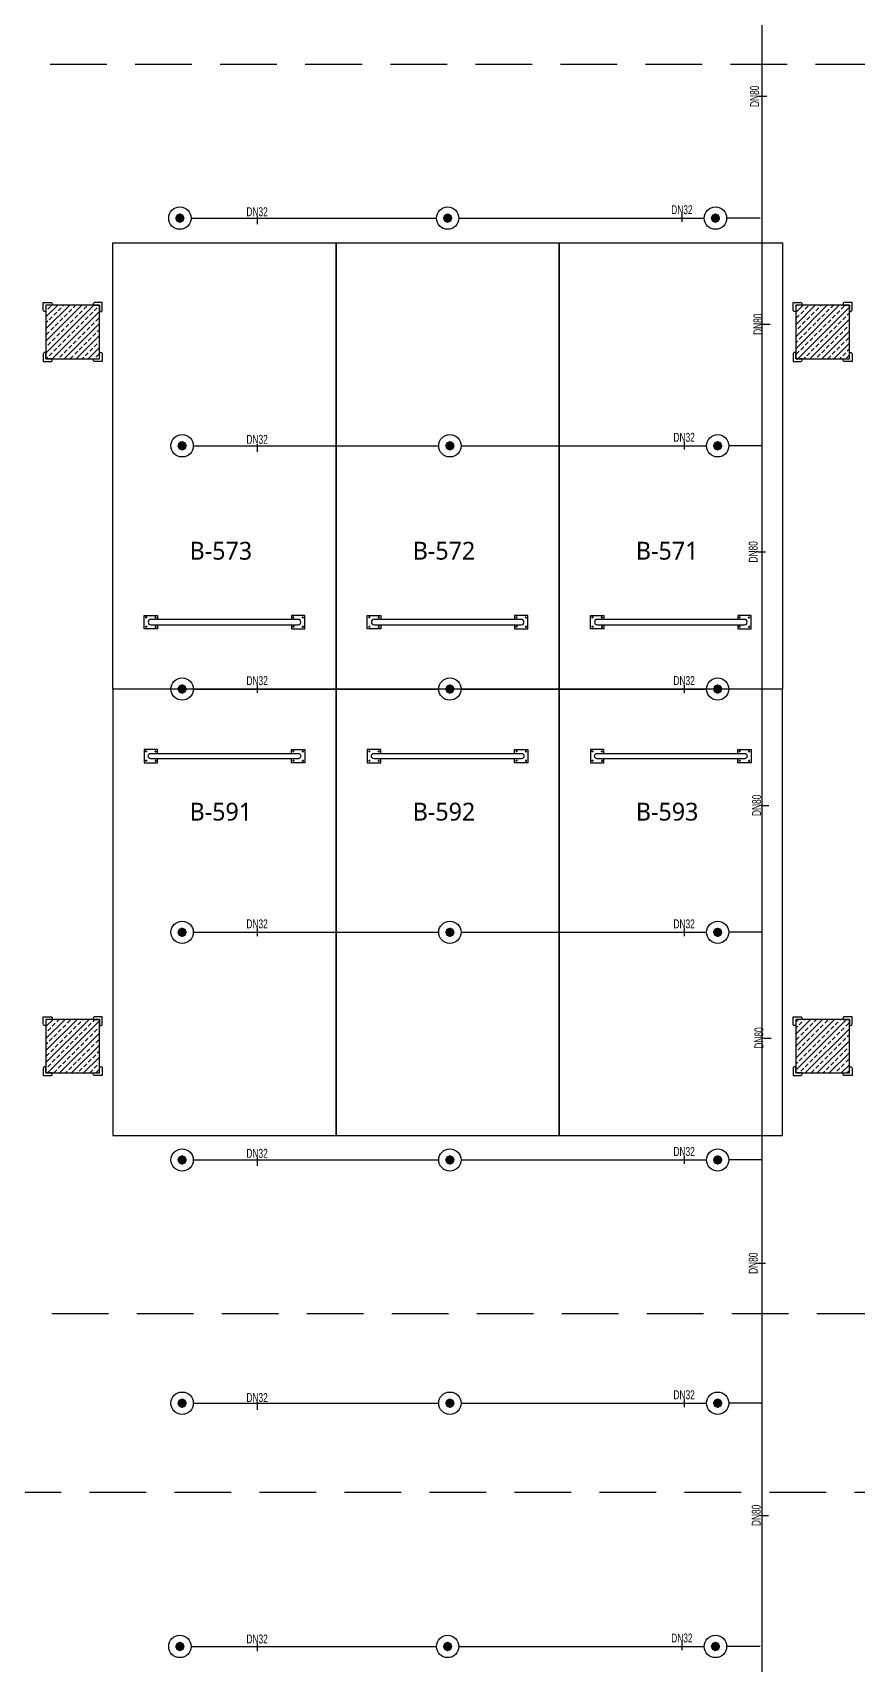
# Model space of a CAD drawing. Header units: millimetres. Extents: x -379292 to 1221486, y 92049 to 447512.
# Drawn here: x 334478 to 343718, y 137894 to 156172 of the extents above; entities that cross this region are included whole.
import ezdxf
from ezdxf.enums import TextEntityAlignment as Align

# ---------------------------------------------------------------- set-up
doc = ezdxf.new("R2010")
doc.units = ezdxf.units.MM
doc.linetypes.add('HIDDEN', pattern=[9.525, 6.35, -3.175])
for name, color, linetype in [('-M-YNGN-BORUID', 7, 'Continuous'), ('-M-YNGN-BORUUZUN', 7, 'Continuous'), ('-M-YNGN-BORUYUK', 7, 'Continuous'), ('-M-YNGN-SPR-YUK', 7, 'Continuous'), ('-M-YNGN-ZON5-CAP-', 7, 'Continuous'), ('-M-YNGN-ZON5-SPR-', 7, 'Continuous'), ('05_HATCH CONCRETE', 141, 'Continuous'), ('05_SYMBOL', 2, 'Continuous'), ('202-A-Y-MahalAd', 141, 'Continuous')]:
    doc.layers.add(name, color=color, linetype=linetype)
doc.layers.add('-M-YNGN-SPR-CAPCIZGI', color=188, linetype='Continuous', plot=False)
doc.layers.add('-M-YNGN-ZON5', color=11, linetype='SP', lineweight=30)
doc.styles.add('CIZGI', font='tahoma.ttf', dxfattribs={"width": 0.8, "oblique": 20})
doc.styles.add('HCAD', font='HCAD.SHX', dxfattribs={"width": 0.8, "height": 0.2})
doc.styles.add('PIPESIZE', font='hcad.shx', dxfattribs={"width": 0.8})
doc.styles.add('SPR-NOT', font='romans.shx')
doc.styles.get("Standard").update_dxf_attribs({"font": 'segoeuil.ttf'})
doc.linetypes.add('SP', pattern='A,2,-0.1,["SP",CIZGI,S=0.14,R=0.2,X=0,Y=-0.07],-0.255', length=2.355)
pattern_1 = [(225, (905000, -3e-07), (67.351921, -67.351921), []), (225, (904932.65, -3e-07), (67.351921, -67.351921), [47.625, -23.8125])]

# ---------------------------------------------------------------- blocks, each defined once
blk = doc.blocks.new('202_Vida')
at = {"color": 0, "linetype": 'ByBlock', "ltscale": 0.2}
for points in [[(1, 0), (-1, 0)], [(0, 1), (0, -1)]]:
    blk.add_lwpolyline(points, dxfattribs=at)
at = {"color": 0, "linetype": 'ByBlock'}
for radius in [0.42, 0.23, 0.155]:
    blk.add_circle((0, 0), radius, dxfattribs=at)
blk = doc.blocks.new('202_Stoper')
at = {"color": 0, "linetype": 'ByBlock'}
for points in [[(-750, -30), (-750, -75), (-900, -75), (-900, 75), (-750, 75), (-750, 30)], [(750, -30), (750, -75), (900, -75), (900, 75), (750, 75), (750, 30)]]:
    blk.add_lwpolyline(points, dxfattribs=at)
blk.add_lwpolyline([(825, -30, 1), (825, 30), (-825, 30, 1), (-825, -30)], format="xyb", close=True, dxfattribs=at)
at = {"color": 0, "linetype": 'ByBlock', "yscale": 10, "zscale": 10, "rotation": 180}
for p, xscale in [((-877, 53), -10), ((-772, 53), 10), ((772, 53), -10), ((877, 53), 10)]:
    blk.add_blockref('202_Vida', p, dxfattribs=dict(at, xscale=xscale))
at = {"color": 0, "linetype": 'ByBlock', "yscale": 10, "zscale": 10}
for p, xscale in [((-877, -52), 10), ((-772, -52), -10), ((772, -52), 10), ((877, -52), -10)]:
    blk.add_blockref('202_Vida', p, dxfattribs=dict(at, xscale=xscale))
blk = doc.blocks.new('202_Mahalblok')
at = {"color": 0, "linetype": 'ByBlock', "flags": 128}
blk.add_lwpolyline([(0, 0), (0, 5000), (2500, 5000), (2500, 0)], close=True, dxfattribs=at)
at = {"color": 252}
blk.add_blockref('202_Stoper', (1250, 750), dxfattribs=at)
at = {"color": 0, "linetype": 'ByBlock', "ltscale": 25}
blk.add_attdef('MAHALNO', text='', height=200, dxfattribs=at).set_placement((1209, 1390), align=Align.BOTTOM_CENTER)
blk = doc.blocks.new('bariyer')
at = {"color": 8, "ltscale": 25}
blk.add_lwpolyline([(0, -70), (15, -70, 0.414214), (30, -55), (30, 30), (-55, 30, 0.414214), (-70, 15), (-70, 0), (0, 0)], format="xyb", close=True, dxfattribs=at)
blk = doc.blocks.new('OtoParkBodrumKatMimari')
at = {"layer": '05_HATCH CONCRETE'}
h = blk.add_hatch(dxfattribs=at)
h.set_pattern_fill('ANSI33', color=8, scale=15, angle=180, style=0)
h.set_pattern_definition(pattern_1)
h.paths.add_polyline_path([(54100, 52300), (53500, 52300), (53500, 51700), (54100, 51700)])
h = blk.add_hatch(dxfattribs=at)
h.set_pattern_fill('ANSI33', color=8, scale=15, angle=180, style=0)
h.set_pattern_definition(pattern_1)
h.paths.add_polyline_path([(62500, 52300), (61900, 52300), (61900, 51700), (62500, 51700)])
h = blk.add_hatch(dxfattribs=at)
h.set_pattern_fill('ANSI33', color=8, scale=15, angle=180, style=0)
h.set_pattern_definition(pattern_1)
h.paths.add_polyline_path([(54100, 44300), (53500, 44300), (53500, 43700), (54100, 43700)])
h = blk.add_hatch(dxfattribs=at)
h.set_pattern_fill('ANSI33', color=8, scale=15, angle=180, style=0)
h.set_pattern_definition(pattern_1)
h.paths.add_polyline_path([(62500, 44300), (61900, 44300), (61900, 43700), (62500, 43700)])
at = {"color": 5}
for points in [[(54100, 52300), (53500, 52300), (53500, 51700), (54100, 51700)], [(62500, 52300), (61900, 52300), (61900, 51700), (62500, 51700)], [(54100, 44300), (53500, 44300), (53500, 43700), (54100, 43700)], [(62500, 44300), (61900, 44300), (61900, 43700), (62500, 43700)]]:
    blk.add_lwpolyline(points, close=True, dxfattribs=at)
at = {"layer": '05_SYMBOL', "color": 252, "linetype": 'HIDDEN', "ltscale": 100}
blk.add_lwpolyline([(118969, 41000), (30876, 41000, -0.179563), (29572, 41484), (17953, 51484, -0.695543), (19258, 55000), (127791, 55000, -0.645796), (129290, 51677), (120469, 41677, -0.215217)], format="xyb", close=True, dxfattribs=at)
blk.add_lwpolyline([(48161, 25484, 0.179563), (49466, 25000), (104855, 25000, 0.215217), (106355, 25677), (115176, 35677, 0.645796), (113676, 39000), (37847, 39000, 0.695543), (36543, 35484), (48161, 25484)], format="xyb", dxfattribs=at)
at = {"layer": '05_SYMBOL', "color": 8, "xscale": -1}
for p in [(53500, 52300), (61900, 52300), (53500, 44300), (61900, 44300)]:
    blk.add_blockref('bariyer', p, dxfattribs=at)
at = {"layer": '05_SYMBOL', "color": 8}
for p in [(54100, 52300), (62500, 52300), (54100, 44300), (62500, 44300)]:
    blk.add_blockref('bariyer', p, dxfattribs=at)
at = {"layer": '05_SYMBOL', "color": 8, "rotation": 180}
for p in [(53500, 51700), (61900, 51700), (53500, 43700), (61900, 43700)]:
    blk.add_blockref('bariyer', p, dxfattribs=at)
at = {"layer": '05_SYMBOL', "color": 8, "xscale": -1, "rotation": 180}
for p in [(54100, 51700), (62500, 51700), (54100, 43700), (62500, 43700)]:
    blk.add_blockref('bariyer', p, dxfattribs=at)
at = {"layer": '202-A-Y-MahalAd', "color": 8, "ltscale": 25}
for p, values in [((54250, 48000), {'MAHALNO': 'B-573'}), ((56750, 48000), {'MAHALNO': 'B-572'}), ((59250, 48000), {'MAHALNO': 'B-571'})]:
    blk.add_blockref('202_Mahalblok', p, dxfattribs=at).add_auto_attribs(values)
ref = blk.add_blockref('202_Mahalblok', (54250, 48000), dxfattribs=dict(at, xscale=-1, rotation=180))
ref.add_attrib('MAHALNO', 'B-591', dxfattribs={"layer": '0', "color": 0, "linetype": 'ByBlock', "ltscale": 25, "height": 200}).set_placement((55459, 46467), align=Align.BOTTOM_CENTER)
ref = blk.add_blockref('202_Mahalblok', (56750, 48000), dxfattribs=dict(at, xscale=-1, rotation=180))
ref.add_attrib('MAHALNO', 'B-592', dxfattribs={"layer": '0', "color": 0, "linetype": 'ByBlock', "ltscale": 25, "height": 200}).set_placement((57959, 46467), align=Align.BOTTOM_CENTER)
ref = blk.add_blockref('202_Mahalblok', (59250, 48000), dxfattribs=dict(at, xscale=-1, rotation=180))
ref.add_attrib('MAHALNO', 'B-593', dxfattribs={"layer": '0', "color": 0, "linetype": 'ByBlock', "ltscale": 25, "height": 200}).set_placement((60459, 46467), align=Align.BOTTOM_CENTER)
blk = doc.blocks.new('SPRKL100')
at = {"layer": '-M-YNGN-SPR-CAPCIZGI'}
blk.add_line((0, 0.43), (0, -0.43), dxfattribs=at)
at = {"layer": '-M-YNGN-BORUID', "color": 0, "style": 'HCAD', "width": 0.8, "flags": 1}
blk.add_attdef('DIC', text='', height=0.4, dxfattribs=at).set_placement((0, -1.69), align=Align.CENTER)
at = {"layer": '-M-YNGN-BORUUZUN', "color": 0, "style": 'HCAD', "width": 0.7}
blk.add_attdef('BOY', text='', height=0.8, dxfattribs=at).set_placement((0, -1.08), align=Align.CENTER)
at = {"layer": '-M-YNGN-BORUYUK', "color": 6, "style": 'PIPESIZE', "width": 0.8}
blk.add_attdef('YUK', text='', height=0.5, dxfattribs=at).set_placement((0, 1.87), align=Align.CENTER)
at = {"color": 0, "style": 'PIPESIZE', "width": 0.7}
blk.add_attdef('CAP', text='', height=1, dxfattribs=at).set_placement((0, 0.45), align=Align.CENTER)
blk = doc.blocks.new('SP-C-UP-12')
at = {"ltscale": 10}
blk.add_line((0, 0), (0, 0), dxfattribs=at)
at = {"color": 1, "linetype": 'Continuous'}
blk.add_circle((0, 0), 12.5, dxfattribs=at)
at = {"ltscale": 10}
for points in [[(-5.4, 0), (-3.8, 3.8), (-3.8, -3.8), (0, 5.4)], [(-3.8, -3.8), (0, 5.4), (0, -5.4), (3.8, 3.8)], [(0, -5.4), (3.8, 3.8), (3.8, -3.8), (5.4, 0)]]:
    blk.add_solid(points, dxfattribs=at)
at = {"layer": '-M-YNGN-SPR-YUK', "style": 'SPR-NOT', "width": 0.5, "flags": 9}
for tag, p in [('YUK', (0, 17.8)), ('CAP', (0, 14.4)), ('TIP', (0.2, 10.8))]:
    blk.add_attdef(tag, text='', height=2.5, dxfattribs=at).set_placement(p, align=Align.MIDDLE_CENTER)
blk = doc.blocks.new('A$C69E8C7F8')
at = {"layer": '-M-YNGN-ZON5', "ltscale": 500}
for p, q in [((-2893.8, 2036.9), (-2893.8, 6569.4)), ((-3533.8, 5236.9), (-3258.8, 5236.9)), ((-3233.8, 5236.9), (-2958.8, 5236.9)), ((-2896.3, 5236.9), (-2933.8, 5236.9)), ((-3531.3, 4981.9), (-3256.3, 4981.9)), ((-3231.3, 4981.9), (-2956.3, 4981.9)), ((-2893.8, 4981.9), (-2931.3, 4981.9)), ((-3531.3, 4709.4), (-3256.3, 4709.4)), ((-3231.3, 4709.4), (-2956.3, 4709.4)), ((-2893.8, 4709.4), (-2931.3, 4709.4)), ((-3531.3, 4436.9), (-3256.3, 4436.9)), ((-3231.3, 4436.9), (-2956.3, 4436.9)), ((-2893.8, 4436.9), (-2931.3, 4436.9)), ((-3531.3, 4181.9), (-3256.3, 4181.9)), ((-3231.3, 4181.9), (-2956.3, 4181.9)), ((-2893.8, 4181.9), (-2931.3, 4181.9)), ((-3531.3, 3909.4), (-3256.3, 3909.4)), ((-3231.3, 3909.4), (-2956.3, 3909.4)), ((-2893.8, 3909.4), (-2931.3, 3909.4)), ((-3533.8, 3636.9), (-3258.8, 3636.9)), ((-3233.8, 3636.9), (-2958.8, 3636.9)), ((-2896.3, 3636.9), (-2933.8, 3636.9))]:
    blk.add_line(p, q, dxfattribs=at)
at = {"layer": '-M-YNGN-ZON5-CAP-'}
ref = blk.add_blockref('SPRKL100', (-2893, 5373.4), dxfattribs=dict(at, xscale=10.00000000000001, yscale=10.00000000000001, zscale=10.00000000000001, rotation=90))
ref.add_attrib('CAP', 'DN80', dxfattribs={"layer": '0', "color": 0, "height": 10, "rotation": 90, "style": 'PIPESIZE', "width": 0.7}).set_placement((-2897.5, 5373.4), align=Align.CENTER)
ref = blk.add_blockref('SPRKL100', (-3459.8, 5234.6), dxfattribs=dict(at, xscale=10, yscale=10, zscale=10))
ref.add_attrib('CAP', 'DN32', dxfattribs={"layer": '0', "color": 0, "height": 10, "style": 'PIPESIZE', "width": 0.7}).set_placement((-3459.8, 5239.1), align=Align.CENTER)
ref = blk.add_blockref('SPRKL100', (-2983.9, 5236.9), dxfattribs=dict(at, xscale=10, yscale=10, zscale=10))
ref.add_attrib('CAP', 'DN32', dxfattribs={"layer": '0', "color": 0, "height": 10, "style": 'PIPESIZE', "width": 0.7}).set_placement((-2983.9, 5241.4), align=Align.CENTER)
ref = blk.add_blockref('SPRKL100', (-2889.2, 5118.1), dxfattribs=dict(at, xscale=10.00000000000001, yscale=10.00000000000001, zscale=10.00000000000001, rotation=90))
ref.add_attrib('CAP', 'DN80', dxfattribs={"layer": '0', "color": 0, "height": 10, "rotation": 90, "style": 'PIPESIZE', "width": 0.7}).set_placement((-2893.7, 5118.1), align=Align.CENTER)
ref = blk.add_blockref('SPRKL100', (-3459.8, 4979.6), dxfattribs=dict(at, xscale=10, yscale=10, zscale=10))
ref.add_attrib('CAP', 'DN32', dxfattribs={"layer": '0', "color": 0, "height": 10, "style": 'PIPESIZE', "width": 0.7}).set_placement((-3459.8, 4984.1), align=Align.CENTER)
ref = blk.add_blockref('SPRKL100', (-2981.4, 4981.9), dxfattribs=dict(at, xscale=10, yscale=10, zscale=10))
ref.add_attrib('CAP', 'DN32', dxfattribs={"layer": '0', "color": 0, "height": 10, "style": 'PIPESIZE', "width": 0.7}).set_placement((-2981.4, 4986.4), align=Align.CENTER)
ref = blk.add_blockref('SPRKL100', (-2894.5, 4863.1), dxfattribs=dict(at, xscale=10.00000000000001, yscale=10.00000000000001, zscale=10.00000000000001, rotation=90))
ref.add_attrib('CAP', 'DN80', dxfattribs={"layer": '0', "color": 0, "height": 10, "rotation": 90, "style": 'PIPESIZE', "width": 0.7}).set_placement((-2899, 4863.1), align=Align.CENTER)
ref = blk.add_blockref('SPRKL100', (-3459.8, 4709.3), dxfattribs=dict(at, xscale=10, yscale=10, zscale=10))
ref.add_attrib('CAP', 'DN32', dxfattribs={"layer": '0', "color": 0, "height": 10, "style": 'PIPESIZE', "width": 0.7}).set_placement((-3459.8, 4713.8), align=Align.CENTER)
ref = blk.add_blockref('SPRKL100', (-2981.4, 4709.4), dxfattribs=dict(at, xscale=10, yscale=10, zscale=10))
ref.add_attrib('CAP', 'DN32', dxfattribs={"layer": '0', "color": 0, "height": 10, "style": 'PIPESIZE', "width": 0.7}).set_placement((-2981.4, 4713.9), align=Align.CENTER)
ref = blk.add_blockref('SPRKL100', (-2890.7, 4579.1), dxfattribs=dict(at, xscale=10.00000000000001, yscale=10.00000000000001, zscale=10.00000000000001, rotation=90))
ref.add_attrib('CAP', 'DN80', dxfattribs={"layer": '0', "color": 0, "height": 10, "rotation": 90, "style": 'PIPESIZE', "width": 0.7}).set_placement((-2895.2, 4579.1), align=Align.CENTER)
ref = blk.add_blockref('SPRKL100', (-3459.8, 4436.9), dxfattribs=dict(at, xscale=10, yscale=10, zscale=10))
ref.add_attrib('CAP', 'DN32', dxfattribs={"layer": '0', "color": 0, "height": 10, "style": 'PIPESIZE', "width": 0.7}).set_placement((-3459.8, 4441.4), align=Align.CENTER)
ref = blk.add_blockref('SPRKL100', (-2981.4, 4436.9), dxfattribs=dict(at, xscale=10, yscale=10, zscale=10))
ref.add_attrib('CAP', 'DN32', dxfattribs={"layer": '0', "color": 0, "height": 10, "style": 'PIPESIZE', "width": 0.7}).set_placement((-2981.4, 4441.4), align=Align.CENTER)
ref = blk.add_blockref('SPRKL100', (-2888.1, 4318.5), dxfattribs=dict(at, xscale=10.00000000000001, yscale=10.00000000000001, zscale=10.00000000000001, rotation=90))
ref.add_attrib('CAP', 'DN80', dxfattribs={"layer": '0', "color": 0, "height": 10, "rotation": 90, "style": 'PIPESIZE', "width": 0.7}).set_placement((-2892.6, 4318.5), align=Align.CENTER)
ref = blk.add_blockref('SPRKL100', (-3459.8, 4179.8), dxfattribs=dict(at, xscale=10, yscale=10, zscale=10))
ref.add_attrib('CAP', 'DN32', dxfattribs={"layer": '0', "color": 0, "height": 10, "style": 'PIPESIZE', "width": 0.7}).set_placement((-3459.8, 4184.3), align=Align.CENTER)
ref = blk.add_blockref('SPRKL100', (-2981.4, 4181.9), dxfattribs=dict(at, xscale=10, yscale=10, zscale=10))
ref.add_attrib('CAP', 'DN32', dxfattribs={"layer": '0', "color": 0, "height": 10, "style": 'PIPESIZE', "width": 0.7}).set_placement((-2981.4, 4186.4), align=Align.CENTER)
ref = blk.add_blockref('SPRKL100', (-2894.5, 4066.2), dxfattribs=dict(at, xscale=10.00000000000001, yscale=10.00000000000001, zscale=10.00000000000001, rotation=90))
ref.add_attrib('CAP', 'DN80', dxfattribs={"layer": '0', "color": 0, "height": 10, "rotation": 90, "style": 'PIPESIZE', "width": 0.7}).set_placement((-2899, 4066.2), align=Align.CENTER)
ref = blk.add_blockref('SPRKL100', (-3459.8, 3906.3), dxfattribs=dict(at, xscale=10, yscale=10, zscale=10))
ref.add_attrib('CAP', 'DN32', dxfattribs={"layer": '0', "color": 0, "height": 10, "style": 'PIPESIZE', "width": 0.7}).set_placement((-3459.8, 3910.8), align=Align.CENTER)
ref = blk.add_blockref('SPRKL100', (-2981.4, 3909.4), dxfattribs=dict(at, xscale=10, yscale=10, zscale=10))
ref.add_attrib('CAP', 'DN32', dxfattribs={"layer": '0', "color": 0, "height": 10, "style": 'PIPESIZE', "width": 0.7}).set_placement((-2981.4, 3913.9), align=Align.CENTER)
ref = blk.add_blockref('SPRKL100', (-2891.1, 3783.7), dxfattribs=dict(at, xscale=10.00000000000001, yscale=10.00000000000001, zscale=10.00000000000001, rotation=90))
ref.add_attrib('CAP', 'DN80', dxfattribs={"layer": '0', "color": 0, "height": 10, "rotation": 90, "style": 'PIPESIZE', "width": 0.7}).set_placement((-2895.6, 3783.7), align=Align.CENTER)
ref = blk.add_blockref('SPRKL100', (-3459.8, 3635.8), dxfattribs=dict(at, xscale=10, yscale=10, zscale=10))
ref.add_attrib('CAP', 'DN32', dxfattribs={"layer": '0', "color": 0, "height": 10, "style": 'PIPESIZE', "width": 0.7}).set_placement((-3459.8, 3640.3), align=Align.CENTER)
ref = blk.add_blockref('SPRKL100', (-2983.9, 3636.9), dxfattribs=dict(at, xscale=10, yscale=10, zscale=10))
ref.add_attrib('CAP', 'DN32', dxfattribs={"layer": '0', "color": 0, "height": 10, "style": 'PIPESIZE', "width": 0.7}).set_placement((-2983.9, 3641.4), align=Align.CENTER)
at = {"layer": '-M-YNGN-ZON5-SPR-', "ltscale": 25}
for p in [(-3546.3, 5236.9), (-3246.3, 5236.9), (-2946.3, 5236.9), (-3543.8, 4981.9), (-3243.8, 4981.9), (-2943.8, 4981.9), (-3543.8, 4709.4), (-3243.8, 4709.4), (-2943.8, 4709.4), (-3543.8, 4436.9), (-3243.8, 4436.9), (-2943.8, 4436.9), (-3543.8, 4181.9), (-3243.8, 4181.9), (-2943.8, 4181.9), (-3543.8, 3909.4), (-3243.8, 3909.4), (-2943.8, 3909.4), (-3546.3, 3636.9), (-3246.3, 3636.9), (-2946.3, 3636.9)]:
    blk.add_blockref('SP-C-UP-12', p, dxfattribs=at)

msp = doc.modelspace()

# ---------------------------------------------------------------- block references
at = {"color": 8}
msp.add_blockref('OtoParkBodrumKatMimari', (281127.6, 100818.8), dxfattribs=at)

# ---------------------------------------------------------------- next in the draw order: block references
at = {"layer": '-M-YNGN-ZON5', "ltscale": 25, "xscale": 10, "yscale": 10, "zscale": 10}
msp.add_blockref('A$C69E8C7F8', (371590.7, 101725.1), dxfattribs=at)

doc.saveas('drawing.dxf')
